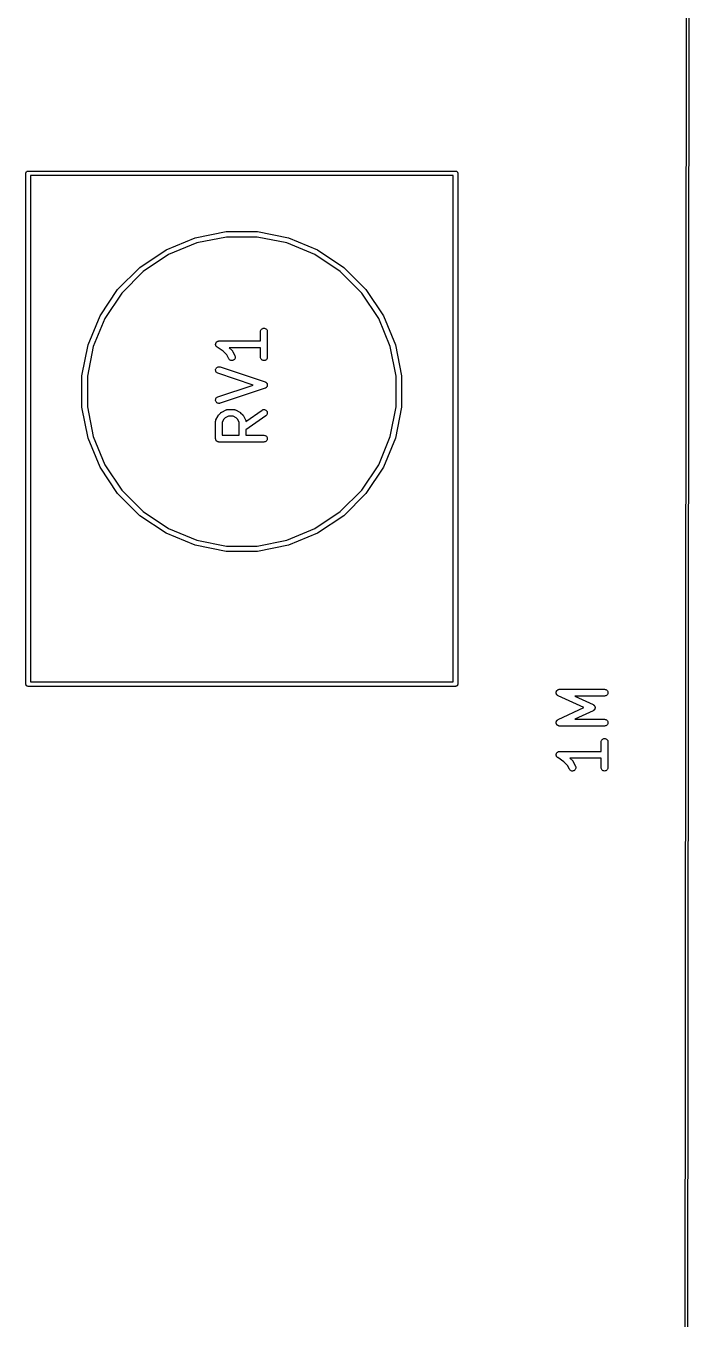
# Model space of a CAD drawing. Extents: x 20 to 116, y -135 to -20.
# Drawn here: x 101.26 to 116.03, y -77.45 to -48.71 of the extents above; entities that cross this region are included whole.
import ezdxf

# ---------------------------------------------------------------- set-up
doc = ezdxf.new("R2010")
doc.units = 0
doc.layers.add('BLACK', color=7, linetype='CONTINUOUS')

msp = doc.modelspace()

# ---------------------------------------------------------------- linework, layer by layer
at = {"layer": 'BLACK', "linetype": 'Continuous'}
for p, q in [((115.86, -134.975), (115.975, -20.025)), ((116.025, -20.0012), (115.91, -134.999)), ((101.26, -51.985), (101.261, -51.9752)), ((101.26, -51.9875), (101.26, -51.985)), ((101.26, -63.3326), (101.26, -51.9875)), ((101.261, -51.9752), (101.264, -51.9658)), ((101.264, -51.9658), (101.268, -51.9571)), ((101.268, -51.9571), (101.274, -51.9495)), ((101.274, -51.9495), (101.282, -51.9432)), ((101.282, -51.9432), (101.291, -51.9386)), ((101.291, -51.9386), (101.3, -51.9357)), ((101.3, -51.9357), (101.308, -51.935)), ((101.308, -51.935), (101.31, -51.9348)), ((101.31, -51.9348), (101.312, -51.935)), ((101.312, -51.935), (110.808, -51.935)), ((110.808, -51.935), (110.81, -51.9348)), ((110.81, -51.9348), (110.812, -51.935)), ((110.812, -51.935), (110.82, -51.9357)), ((110.82, -51.9357), (110.829, -51.9386)), ((110.829, -51.9386), (110.838, -51.9432)), ((110.838, -51.9432), (110.846, -51.9495)), ((110.846, -51.9495), (110.852, -51.9571)), ((110.852, -51.9571), (110.856, -51.9658)), ((110.856, -51.9658), (110.859, -51.9752)), ((110.859, -51.9752), (110.86, -51.985)), ((110.86, -51.985), (110.86, -51.9874)), ((110.86, -51.9874), (110.86, -63.3326)), ((101.36, -52.035), (101.36, -63.285)), ((110.76, -52.035), (101.36, -52.035)), ((110.76, -63.285), (110.76, -52.035)), ((104.377, -53.6865), (105.024, -53.4187)), ((105.024, -53.4187), (105.71, -53.2822)), ((105.722, -53.4016), (105.059, -53.5336)), ((105.71, -53.2822), (106.41, -53.2822)), ((106.398, -53.4016), (105.722, -53.4016)), ((107.061, -53.5336), (106.398, -53.4016)), ((106.41, -53.2822), (107.096, -53.4187)), ((107.096, -53.4187), (107.743, -53.6865)), ((103.795, -54.0754), (104.377, -53.6865)), ((105.059, -53.5336), (104.434, -53.7924)), ((107.686, -53.7924), (107.061, -53.5336)), ((107.743, -53.6865), (108.325, -54.0754)), ((104.434, -53.7924), (103.871, -54.1681)), ((108.249, -54.1681), (107.686, -53.7924)), ((103.3, -54.5702), (103.795, -54.0754)), ((103.871, -54.1681), (103.393, -54.6463)), ((108.727, -54.6463), (108.249, -54.1681)), ((108.325, -54.0754), (108.82, -54.5702)), ((102.912, -55.1521), (103.3, -54.5702)), ((108.82, -54.5702), (109.208, -55.1521)), ((103.393, -54.6463), (103.017, -55.2087)), ((109.103, -55.2087), (108.727, -54.6463)), ((102.644, -55.7987), (102.912, -55.1521)), ((109.208, -55.1521), (109.476, -55.7987)), ((103.017, -55.2087), (102.759, -55.8335)), ((106.483, -55.4712), (106.49, -55.4583)), ((106.49, -55.4583), (106.5, -55.4471)), ((106.5, -55.4471), (106.511, -55.438)), ((106.511, -55.438), (106.524, -55.4312)), ((106.524, -55.4312), (106.538, -55.427)), ((106.538, -55.427), (106.553, -55.4257)), ((106.553, -55.4257), (106.567, -55.4272)), ((106.567, -55.4272), (106.581, -55.4316)), ((106.581, -55.4316), (106.594, -55.4385)), ((106.594, -55.4385), (106.606, -55.4479)), ((106.606, -55.4479), (106.615, -55.4592)), ((109.361, -55.8335), (109.103, -55.2087)), ((105.487, -55.7507), (105.49, -55.7445)), ((105.49, -55.7444), (105.495, -55.7388)), ((105.49, -55.7445), (105.49, -55.7444)), ((105.49, -55.7444), (105.49, -55.7444)), ((105.495, -55.7388), (105.5, -55.7332)), ((105.5, -55.7331), (105.505, -55.7284)), ((105.5, -55.7332), (105.5, -55.7331)), ((105.5, -55.7332), (105.5, -55.7332)), ((105.505, -55.7284), (105.511, -55.724)), ((105.511, -55.7239), (105.518, -55.7204)), ((105.511, -55.724), (105.511, -55.7239)), ((105.511, -55.7239), (105.511, -55.7239)), ((105.518, -55.7204), (105.524, -55.7171)), ((105.524, -55.717), (105.531, -55.715)), ((105.524, -55.7171), (105.524, -55.717)), ((105.524, -55.7171), (105.524, -55.7171)), ((105.531, -55.715), (105.538, -55.7129)), ((105.538, -55.7128), (105.545, -55.7121)), ((105.538, -55.7129), (105.538, -55.7128)), ((105.538, -55.7128), (105.538, -55.7128)), ((105.545, -55.7121), (105.552, -55.7114)), ((105.552, -55.7114), (106.477, -55.7114)), ((106.477, -55.4997), (106.479, -55.4851)), ((106.477, -55.5007), (106.477, -55.4997)), ((106.477, -55.7114), (106.477, -55.5007)), ((106.479, -55.4851), (106.483, -55.4712)), ((106.615, -55.4592), (106.622, -55.4721)), ((106.622, -55.4721), (106.626, -55.4861)), ((106.626, -55.4861), (106.627, -55.5007)), ((106.627, -55.5007), (106.627, -56.0721)), ((102.507, -56.4851), (102.644, -55.7987)), ((102.759, -55.8335), (102.627, -56.4968)), ((105.477, -55.7858), (105.478, -55.7787)), ((105.477, -55.7859), (105.477, -55.7858)), ((105.477, -55.7858), (105.477, -55.7858)), ((105.478, -55.7935), (105.477, -55.7859)), ((105.478, -55.7787), (105.479, -55.7713)), ((105.479, -55.8004), (105.478, -55.7935)), ((105.479, -55.7712), (105.481, -55.7636)), ((105.479, -55.7713), (105.479, -55.7712)), ((105.479, -55.7713), (105.479, -55.7713)), ((105.479, -55.8005), (105.479, -55.8004)), ((105.479, -55.8004), (105.479, -55.8004)), ((105.481, -55.8076), (105.479, -55.8005)), ((105.481, -55.7636), (105.483, -55.7574)), ((105.483, -55.8144), (105.481, -55.8076)), ((105.483, -55.7573), (105.487, -55.7507)), ((105.483, -55.7574), (105.483, -55.7573)), ((105.483, -55.7573), (105.483, -55.7573)), ((105.483, -55.8145), (105.483, -55.8144)), ((105.486, -55.8207), (105.483, -55.8145)), ((105.483, -55.8145), (105.483, -55.8145)), ((105.49, -55.8274), (105.486, -55.8207)), ((105.49, -55.8275), (105.49, -55.8274)), ((105.49, -55.8274), (105.49, -55.8274)), ((105.494, -55.8331), (105.49, -55.8275)), ((105.499, -55.8388), (105.494, -55.8331)), ((105.499, -55.8389), (105.499, -55.8388)), ((105.504, -55.8437), (105.499, -55.8389)), ((105.499, -55.8389), (105.499, -55.8389)), ((105.51, -55.8482), (105.504, -55.8437)), ((105.51, -55.8483), (105.51, -55.8482)), ((105.511, -55.8488), (105.51, -55.8483)), ((105.51, -55.8483), (105.51, -55.8483)), ((105.51, -55.8483), (105.51, -55.8483)), ((105.647, -55.9399), (105.511, -55.8488)), ((105.729, -56.0213), (105.647, -55.9399)), ((105.771, -56.1057), (105.729, -56.0213)), ((106.477, -55.8614), (105.781, -55.8614)), ((105.781, -55.8614), (105.844, -55.9239)), ((105.844, -55.9239), (105.844, -55.9246)), ((105.844, -55.9246), (105.847, -55.9279)), ((105.847, -55.9279), (105.85, -55.931)), ((105.85, -55.931), (105.851, -55.9336)), ((105.851, -55.9336), (105.853, -55.9361)), ((105.853, -55.9361), (105.855, -55.9398)), ((105.855, -55.9398), (105.858, -55.9434)), ((105.858, -55.9434), (105.905, -56.0386)), ((106.477, -56.0721), (106.477, -55.8614)), ((109.493, -56.4968), (109.361, -55.8335)), ((109.476, -55.7987), (109.613, -56.4851)), ((105.481, -56.3336), (105.487, -56.3203)), ((105.487, -56.3203), (105.496, -56.3084)), ((105.496, -56.3084), (105.507, -56.2984)), ((105.507, -56.2984), (105.519, -56.2907)), ((105.519, -56.2907), (105.533, -56.2855)), ((105.533, -56.2855), (105.547, -56.283)), ((105.547, -56.283), (105.562, -56.2835)), ((105.562, -56.2835), (105.576, -56.2867)), ((105.576, -56.2867), (106.576, -56.62)), ((105.779, -56.1181), (105.771, -56.1057)), ((105.789, -56.1287), (105.779, -56.1181)), ((105.801, -56.1372), (105.789, -56.1287)), ((105.814, -56.1432), (105.801, -56.1372)), ((105.828, -56.1465), (105.814, -56.1432)), ((105.843, -56.147), (105.828, -56.1465)), ((105.857, -56.1446), (105.843, -56.147)), ((105.871, -56.1395), (105.857, -56.1446)), ((105.884, -56.1318), (105.871, -56.1395)), ((105.894, -56.1218), (105.884, -56.1318)), ((105.903, -56.1099), (105.894, -56.1218)), ((105.909, -56.0966), (105.903, -56.1099)), ((105.905, -56.0386), (105.906, -56.0395)), ((105.906, -56.0395), (105.911, -56.0533)), ((105.912, -56.0824), (105.909, -56.0966)), ((105.911, -56.0533), (105.913, -56.0677)), ((105.913, -56.0677), (105.912, -56.0824)), ((106.479, -56.0867), (106.477, -56.0721)), ((106.483, -56.1007), (106.479, -56.0867)), ((106.49, -56.1136), (106.483, -56.1007)), ((106.499, -56.125), (106.49, -56.1136)), ((106.51, -56.1343), (106.499, -56.125)), ((106.523, -56.1413), (106.51, -56.1343)), ((106.537, -56.1456), (106.523, -56.1413)), ((106.552, -56.1471), (106.537, -56.1456)), ((106.566, -56.1458), (106.552, -56.1471)), ((106.58, -56.1417), (106.566, -56.1458)), ((106.593, -56.1349), (106.58, -56.1417)), ((106.605, -56.1257), (106.593, -56.1349)), ((106.614, -56.1145), (106.605, -56.1257)), ((106.621, -56.1017), (106.614, -56.1145)), ((106.626, -56.0877), (106.621, -56.1017)), ((106.627, -56.0732), (106.626, -56.0877)), ((106.627, -56.0721), (106.627, -56.0732)), ((102.507, -57.1849), (102.507, -56.4851)), ((102.627, -56.4968), (102.627, -57.1732)), ((105.478, -56.3479), (105.481, -56.3336)), ((105.478, -56.3625), (105.478, -56.3479)), ((105.48, -56.377), (105.478, -56.3625)), ((105.485, -56.3907), (105.48, -56.377)), ((105.493, -56.4032), (105.485, -56.3907)), ((105.503, -56.4139), (105.493, -56.4032)), ((105.514, -56.4225), (105.503, -56.4139)), ((105.528, -56.4287), (105.514, -56.4225)), ((105.529, -56.429), (105.528, -56.4287)), ((106.315, -56.6912), (105.529, -56.429)), ((109.493, -57.1732), (109.493, -56.4968)), ((109.613, -56.4851), (109.613, -57.1849)), ((105.529, -56.9534), (106.315, -56.6912)), ((106.576, -56.7623), (105.576, -57.0957)), ((106.576, -56.62), (106.577, -56.6204)), ((106.581, -56.7602), (106.576, -56.7623)), ((106.577, -56.6204), (106.582, -56.6226)), ((106.586, -56.7584), (106.581, -56.7602)), ((106.582, -56.6226), (106.587, -56.6245)), ((106.588, -56.7573), (106.586, -56.7584)), ((106.587, -56.6245), (106.588, -56.6256)), ((106.588, -56.6256), (106.59, -56.6265)), ((106.589, -56.7564), (106.588, -56.7573)), ((106.594, -56.7534), (106.589, -56.7564)), ((106.59, -56.6265), (106.595, -56.6296)), ((106.598, -56.7506), (106.594, -56.7534)), ((106.595, -56.6296), (106.599, -56.6324)), ((106.6, -56.7492), (106.598, -56.7506)), ((106.599, -56.6324), (106.6, -56.6339)), ((106.6, -56.6339), (106.602, -56.6351)), ((106.601, -56.7479), (106.6, -56.7492)), ((106.605, -56.7442), (106.601, -56.7479)), ((106.602, -56.6351), (106.606, -56.639)), ((106.609, -56.7406), (106.605, -56.7442)), ((106.606, -56.639), (106.609, -56.6425)), ((106.609, -56.6425), (106.611, -56.6443)), ((106.61, -56.7389), (106.609, -56.7406)), ((106.612, -56.7373), (106.61, -56.7389)), ((106.611, -56.6443), (106.612, -56.6459)), ((106.612, -56.6459), (106.615, -56.6503)), ((106.614, -56.7329), (106.612, -56.7373)), ((106.617, -56.7287), (106.614, -56.7329)), ((106.615, -56.6503), (106.618, -56.6546)), ((106.618, -56.7268), (106.617, -56.7287)), ((106.618, -56.6546), (106.619, -56.6565)), ((106.619, -56.725), (106.618, -56.7268)), ((106.619, -56.6565), (106.62, -56.6584)), ((106.621, -56.7201), (106.619, -56.725)), ((106.62, -56.6584), (106.622, -56.6632)), ((106.623, -56.7154), (106.621, -56.7201)), ((106.622, -56.6632), (106.624, -56.668)), ((106.624, -56.7133), (106.623, -56.7154)), ((106.624, -56.668), (106.624, -56.6701)), ((106.624, -56.6701), (106.625, -56.6721)), ((106.625, -56.7113), (106.624, -56.7133)), ((106.625, -56.6721), (106.626, -56.6772)), ((106.626, -56.7062), (106.625, -56.7113)), ((106.626, -56.6772), (106.627, -56.6823)), ((106.627, -56.7012), (106.626, -56.7062)), ((106.627, -56.6823), (106.627, -56.6844)), ((106.627, -56.6844), (106.627, -56.6865)), ((106.627, -56.6865), (106.627, -56.6917)), ((106.627, -56.6917), (106.627, -56.6969)), ((106.627, -56.6969), (106.627, -56.699)), ((106.627, -56.699), (106.627, -56.7012)), ((102.627, -57.1732), (102.759, -57.8365)), ((105.478, -57.0188), (105.48, -57.0044)), ((105.478, -57.0334), (105.478, -57.0188)), ((105.481, -57.0477), (105.478, -57.0334)), ((105.48, -57.0044), (105.485, -56.9907)), ((105.487, -57.0612), (105.481, -57.0477)), ((105.485, -56.9907), (105.493, -56.9784)), ((105.495, -57.0732), (105.487, -57.0612)), ((105.493, -56.9784), (105.503, -56.9678)), ((105.506, -57.0833), (105.495, -57.0732)), ((105.503, -56.9678), (105.515, -56.9593)), ((105.518, -57.0912), (105.506, -57.0833)), ((105.515, -56.9593), (105.529, -56.9534)), ((105.532, -57.0966), (105.518, -57.0912)), ((105.546, -57.0993), (105.532, -57.0966)), ((105.561, -57.099), (105.546, -57.0993)), ((105.575, -57.096), (105.561, -57.099)), ((105.576, -57.0957), (105.575, -57.096)), ((109.361, -57.8365), (109.493, -57.1732)), ((102.644, -57.8713), (102.507, -57.1849)), ((105.483, -57.4712), (105.485, -57.4692)), ((105.485, -57.4672), (105.533, -57.3719)), ((105.485, -57.4692), (105.485, -57.4672)), ((105.533, -57.371), (105.536, -57.3675)), ((105.533, -57.3719), (105.533, -57.371)), ((105.536, -57.3675), (105.538, -57.3638)), ((105.538, -57.3638), (105.54, -57.3613)), ((105.54, -57.3613), (105.541, -57.3587)), ((105.541, -57.3587), (105.544, -57.3557)), ((105.544, -57.3557), (105.547, -57.3524)), ((105.547, -57.3524), (105.595, -57.3048)), ((105.595, -57.3041), (105.599, -57.3015)), ((105.595, -57.3048), (105.595, -57.3041)), ((105.599, -57.3015), (105.602, -57.2986)), ((105.602, -57.2986), (105.604, -57.2969)), ((105.604, -57.2969), (105.607, -57.295)), ((105.607, -57.295), (105.611, -57.293)), ((105.611, -57.293), (105.614, -57.2908)), ((105.614, -57.2908), (105.709, -57.2432)), ((105.662, -57.4499), (105.627, -57.5184)), ((105.692, -57.4195), (105.662, -57.4499)), ((105.761, -57.3852), (105.692, -57.4195)), ((105.709, -57.2432), (105.71, -57.2427)), ((105.71, -57.2427), (105.712, -57.2419)), ((105.712, -57.2419), (105.714, -57.2409)), ((105.714, -57.2409), (105.719, -57.2394)), ((105.719, -57.2394), (105.724, -57.2376)), ((105.724, -57.2376), (105.726, -57.2373)), ((105.726, -57.2373), (105.728, -57.2367)), ((105.728, -57.2367), (105.733, -57.2362)), ((105.733, -57.2362), (105.738, -57.2354)), ((105.738, -57.2354), (105.741, -57.2355)), ((105.741, -57.2355), (105.743, -57.2352)), ((105.743, -57.2352), (105.886, -57.2352)), ((105.868, -57.3852), (105.761, -57.3852)), ((105.937, -57.4195), (105.868, -57.3852)), ((105.886, -57.2352), (105.887, -57.2352)), ((105.887, -57.2352), (105.889, -57.2355)), ((105.889, -57.2355), (105.891, -57.2354)), ((105.891, -57.2354), (105.896, -57.2363)), ((105.896, -57.2363), (105.901, -57.2369)), ((105.901, -57.2369), (105.903, -57.2375)), ((105.903, -57.2375), (105.906, -57.2379)), ((105.906, -57.2379), (105.91, -57.2398)), ((105.91, -57.2398), (105.915, -57.2413)), ((105.915, -57.2413), (105.917, -57.2424)), ((105.917, -57.2424), (105.919, -57.2432)), ((105.919, -57.2432), (106.014, -57.2908)), ((105.967, -57.4499), (105.937, -57.4195)), ((106.001, -57.5184), (105.967, -57.4499)), ((106.014, -57.2908), (106.015, -57.2912)), ((106.015, -57.2912), (106.019, -57.2935)), ((106.019, -57.2935), (106.023, -57.2955)), ((106.023, -57.2955), (106.025, -57.2975)), ((106.025, -57.2975), (106.028, -57.2992)), ((106.028, -57.2992), (106.031, -57.3021)), ((106.031, -57.3021), (106.034, -57.3048)), ((106.034, -57.3048), (106.082, -57.3524)), ((106.082, -57.3524), (106.082, -57.3532)), ((106.082, -57.3532), (106.085, -57.3565)), ((106.085, -57.3565), (106.088, -57.3595)), ((106.088, -57.3595), (106.09, -57.3622)), ((106.09, -57.3622), (106.091, -57.3646)), ((106.091, -57.3646), (106.093, -57.3684)), ((106.093, -57.3684), (106.096, -57.3719)), ((106.096, -57.3719), (106.143, -57.4672)), ((106.143, -57.4672), (106.144, -57.4681)), ((106.144, -57.4681), (106.144, -57.4702)), ((106.151, -57.4996), (106.509, -57.2488)), ((106.595, -57.3717), (106.151, -57.6826)), ((106.509, -57.2488), (106.51, -57.2482)), ((106.51, -57.2482), (106.523, -57.2412)), ((106.523, -57.2412), (106.537, -57.2368)), ((106.537, -57.2368), (106.552, -57.2352)), ((106.552, -57.2352), (106.566, -57.2365)), ((106.566, -57.2365), (106.58, -57.2406)), ((106.58, -57.2406), (106.593, -57.2473)), ((106.593, -57.2473), (106.605, -57.2565)), ((106.607, -57.3622), (106.595, -57.3717)), ((106.605, -57.2565), (106.614, -57.2677)), ((106.616, -57.3507), (106.607, -57.3622)), ((106.614, -57.2677), (106.621, -57.2805)), ((106.622, -57.3376), (106.616, -57.3507)), ((106.621, -57.2805), (106.626, -57.2944)), ((106.626, -57.3235), (106.622, -57.3376)), ((106.626, -57.2944), (106.627, -57.3089)), ((106.627, -57.3089), (106.626, -57.3235)), ((109.613, -57.1849), (109.476, -57.8713)), ((105.477, -57.4997), (105.478, -57.4975)), ((105.477, -57.5007), (105.477, -57.4997)), ((105.477, -57.8817), (105.477, -57.5007)), ((105.478, -57.4902), (105.479, -57.4851)), ((105.478, -57.4953), (105.478, -57.4902)), ((105.478, -57.4975), (105.478, -57.4953)), ((105.479, -57.4851), (105.48, -57.483)), ((105.48, -57.4808), (105.482, -57.476)), ((105.48, -57.483), (105.48, -57.4808)), ((105.482, -57.476), (105.483, -57.4712)), ((105.627, -57.5184), (105.627, -57.8067)), ((106.001, -57.8067), (106.001, -57.5184)), ((106.144, -57.4702), (106.146, -57.4721)), ((106.146, -57.4721), (106.147, -57.477)), ((106.147, -57.477), (106.149, -57.4819)), ((106.149, -57.4819), (106.149, -57.484)), ((106.149, -57.484), (106.15, -57.4861)), ((106.15, -57.4861), (106.15, -57.4913)), ((106.15, -57.4913), (106.151, -57.4963)), ((106.151, -57.4963), (106.151, -57.4985)), ((106.151, -57.4985), (106.151, -57.4996)), ((106.151, -57.6826), (106.151, -57.8067)), ((102.912, -58.5179), (102.644, -57.8713)), ((102.759, -57.8365), (103.017, -58.4613)), ((105.478, -57.8887), (105.477, -57.8817)), ((105.479, -57.8957), (105.478, -57.8887)), ((105.479, -57.896), (105.479, -57.8957)), ((105.479, -57.8962), (105.479, -57.896)), ((105.481, -57.903), (105.479, -57.8962)), ((105.483, -57.9098), (105.481, -57.903)), ((105.483, -57.91), (105.483, -57.9098)), ((105.483, -57.9102), (105.483, -57.91)), ((105.486, -57.9165), (105.483, -57.9102)), ((105.49, -57.9227), (105.486, -57.9165)), ((105.49, -57.9229), (105.49, -57.9227)), ((105.49, -57.9232), (105.49, -57.9229)), ((105.494, -57.9287), (105.49, -57.9232)), ((105.499, -57.9341), (105.494, -57.9287)), ((105.499, -57.9343), (105.499, -57.9341)), ((105.499, -57.9345), (105.499, -57.9343)), ((105.505, -57.939), (105.499, -57.9345)), ((105.51, -57.9435), (105.505, -57.939)), ((105.51, -57.9437), (105.51, -57.9435)), ((105.51, -57.9438), (105.51, -57.9437)), ((105.517, -57.9472), (105.51, -57.9438)), ((105.523, -57.9506), (105.517, -57.9472)), ((105.523, -57.9507), (105.523, -57.9506)), ((105.523, -57.9508), (105.523, -57.9507)), ((105.53, -57.9529), (105.523, -57.9508)), ((105.537, -57.955), (105.53, -57.9529)), ((105.537, -57.9551), (105.537, -57.955)), ((105.544, -57.9559), (105.537, -57.9551)), ((105.537, -57.9551), (105.537, -57.9551)), ((105.551, -57.9567), (105.544, -57.9559)), ((105.552, -57.9567), (105.551, -57.9567)), ((106.552, -57.9567), (105.552, -57.9567)), ((105.552, -57.9567), (105.552, -57.9567)), ((105.552, -57.9567), (105.552, -57.9567)), ((105.552, -57.9567), (105.552, -57.9567)), ((105.627, -57.8067), (106.001, -57.8067)), ((106.151, -57.8067), (106.552, -57.8067)), ((106.552, -57.8067), (106.553, -57.8067)), ((106.567, -57.9552), (106.552, -57.9567)), ((106.553, -57.8067), (106.568, -57.8083)), ((106.581, -57.951), (106.567, -57.9552)), ((106.568, -57.8083), (106.582, -57.8127)), ((106.594, -57.9441), (106.581, -57.951)), ((106.582, -57.8127), (106.595, -57.8198)), ((106.605, -57.9349), (106.594, -57.9441)), ((106.595, -57.8198), (106.606, -57.8292)), ((106.615, -57.9236), (106.605, -57.9349)), ((106.606, -57.8292), (106.615, -57.8406)), ((106.615, -57.8406), (106.622, -57.8536)), ((106.622, -57.9107), (106.615, -57.9236)), ((106.622, -57.8536), (106.626, -57.8676)), ((106.626, -57.8967), (106.622, -57.9107)), ((106.626, -57.8676), (106.627, -57.8822)), ((106.627, -57.8822), (106.626, -57.8967)), ((109.103, -58.4613), (109.361, -57.8365)), ((109.476, -57.8713), (109.208, -58.5179)), ((103.3, -59.0998), (102.912, -58.5179)), ((103.017, -58.4613), (103.393, -59.0237)), ((108.727, -59.0237), (109.103, -58.4613)), ((109.208, -58.5179), (108.82, -59.0998)), ((103.795, -59.5946), (103.3, -59.0998)), ((103.393, -59.0237), (103.871, -59.5019)), ((108.249, -59.5019), (108.727, -59.0237)), ((108.82, -59.0998), (108.325, -59.5946)), ((104.377, -59.9835), (103.795, -59.5946)), ((103.871, -59.5019), (104.434, -59.8776)), ((107.686, -59.8776), (108.249, -59.5019)), ((108.325, -59.5946), (107.743, -59.9835)), ((105.024, -60.2513), (104.377, -59.9835)), ((104.434, -59.8776), (105.059, -60.1364)), ((107.061, -60.1364), (107.686, -59.8776)), ((107.743, -59.9835), (107.096, -60.2513)), ((105.71, -60.3878), (105.024, -60.2513)), ((105.059, -60.1364), (105.722, -60.2684)), ((105.722, -60.2684), (106.398, -60.2684)), ((106.398, -60.2684), (107.061, -60.1364)), ((107.096, -60.2513), (106.41, -60.3878)), ((106.41, -60.3878), (105.71, -60.3878)), ((101.26, -63.335), (101.26, -63.3326)), ((101.261, -63.3448), (101.26, -63.335)), ((101.264, -63.3542), (101.261, -63.3448)), ((101.268, -63.3629), (101.264, -63.3542)), ((101.274, -63.3705), (101.268, -63.3629)), ((101.282, -63.3768), (101.274, -63.3705)), ((101.291, -63.3814), (101.282, -63.3768)), ((101.3, -63.3843), (101.291, -63.3814)), ((101.31, -63.3852), (101.3, -63.3843)), ((101.312, -63.385), (101.31, -63.3852)), ((110.808, -63.385), (101.312, -63.385)), ((101.36, -63.285), (110.76, -63.285)), ((110.81, -63.3852), (110.808, -63.385)), ((110.812, -63.385), (110.81, -63.3852)), ((110.82, -63.3843), (110.812, -63.385)), ((110.829, -63.3814), (110.82, -63.3843)), ((110.838, -63.3768), (110.829, -63.3814)), ((110.846, -63.3705), (110.838, -63.3768)), ((110.852, -63.3629), (110.846, -63.3705)), ((110.856, -63.3542), (110.852, -63.3629)), ((110.859, -63.3448), (110.856, -63.3542)), ((110.86, -63.335), (110.859, -63.3448)), ((110.86, -63.3326), (110.86, -63.335)), ((113.05, -63.5071), (113.052, -63.5018)), ((113.052, -63.5018), (113.053, -63.4964)), ((113.053, -63.4964), (113.054, -63.4949)), ((113.054, -63.4949), (113.055, -63.4933)), ((113.055, -63.4933), (113.058, -63.4885)), ((113.058, -63.4885), (113.06, -63.4835)), ((113.06, -63.4835), (113.061, -63.4822)), ((113.061, -63.4822), (113.062, -63.4807)), ((113.062, -63.4807), (113.066, -63.4766)), ((113.066, -63.4766), (113.07, -63.4723)), ((113.07, -63.4723), (113.071, -63.4712)), ((113.071, -63.4712), (113.072, -63.4699)), ((113.072, -63.4699), (113.077, -63.4665)), ((113.077, -63.4665), (113.081, -63.463)), ((113.081, -63.463), (113.082, -63.4622)), ((113.082, -63.4622), (113.084, -63.4612)), ((113.084, -63.4612), (113.089, -63.4588)), ((113.089, -63.4588), (113.094, -63.4561)), ((113.094, -63.4561), (113.095, -63.4556)), ((113.095, -63.4556), (113.097, -63.4549)), ((113.097, -63.4549), (113.102, -63.4535)), ((113.102, -63.4535), (113.108, -63.4519)), ((113.108, -63.4519), (113.11, -63.4517)), ((113.11, -63.4517), (113.111, -63.4513)), ((113.111, -63.4513), (113.117, -63.451)), ((113.117, -63.451), (113.122, -63.4505)), ((113.122, -63.4505), (114.122, -63.4505)), ((114.122, -63.4505), (114.123, -63.4505)), ((114.123, -63.4505), (114.138, -63.4521)), ((114.138, -63.4521), (114.152, -63.4565)), ((114.152, -63.4565), (114.165, -63.4636)), ((114.165, -63.4636), (114.176, -63.473)), ((114.176, -63.473), (114.185, -63.4844)), ((114.185, -63.4844), (114.192, -63.4974)), ((114.192, -63.4974), (114.196, -63.5114)), ((113.047, -63.5215), (113.048, -63.516)), ((113.048, -63.5232), (113.047, -63.5215)), ((113.047, -63.525), (113.048, -63.5232)), ((113.048, -63.5305), (113.047, -63.525)), ((113.048, -63.516), (113.049, -63.5104)), ((113.048, -63.5362), (113.048, -63.5305)), ((113.049, -63.5378), (113.048, -63.5362)), ((113.049, -63.5088), (113.05, -63.5071)), ((113.049, -63.5104), (113.049, -63.5088)), ((113.049, -63.5395), (113.049, -63.5378)), ((113.05, -63.5449), (113.049, -63.5395)), ((113.052, -63.5504), (113.05, -63.5449)), ((113.052, -63.5519), (113.052, -63.5504)), ((113.053, -63.5536), (113.052, -63.5519)), ((113.055, -63.5585), (113.053, -63.5536)), ((113.058, -63.5636), (113.055, -63.5585)), ((113.059, -63.565), (113.058, -63.5636)), ((113.06, -63.5665), (113.059, -63.565)), ((113.063, -63.5709), (113.06, -63.5665)), ((113.066, -63.5754), (113.063, -63.5709)), ((113.068, -63.5766), (113.066, -63.5754)), ((113.069, -63.578), (113.068, -63.5766)), ((113.073, -63.5816), (113.069, -63.578)), ((113.077, -63.5854), (113.073, -63.5816)), ((113.079, -63.5863), (113.077, -63.5854)), ((113.08, -63.5874), (113.079, -63.5863)), ((113.085, -63.5901), (113.08, -63.5874)), ((113.09, -63.593), (113.085, -63.5901)), ((113.091, -63.5934), (113.09, -63.593)), ((113.659, -63.8588), (113.091, -63.5934)), ((114.122, -63.6005), (113.46, -63.6005)), ((113.46, -63.6005), (113.868, -63.7908)), ((113.868, -63.7908), (113.869, -63.7913)), ((113.869, -63.7913), (113.873, -63.7933)), ((114.137, -63.599), (114.122, -63.6005)), ((114.151, -63.5948), (114.137, -63.599)), ((114.164, -63.5879), (114.151, -63.5948)), ((114.175, -63.5787), (114.164, -63.5879)), ((114.185, -63.5674), (114.175, -63.5787)), ((114.192, -63.5545), (114.185, -63.5674)), ((114.196, -63.5406), (114.192, -63.5545)), ((114.196, -63.5114), (114.197, -63.526)), ((114.197, -63.526), (114.196, -63.5406)), ((113.091, -64.1242), (113.659, -63.8588)), ((113.868, -63.9268), (113.46, -64.1171)), ((113.872, -63.9248), (113.868, -63.9268)), ((113.875, -63.9231), (113.872, -63.9248)), ((113.873, -63.7933), (113.876, -63.7951)), ((113.878, -63.9211), (113.875, -63.9231)), ((113.876, -63.7951), (113.879, -63.7971)), ((113.881, -63.9193), (113.878, -63.9211)), ((113.879, -63.7971), (113.882, -63.7989)), ((113.884, -63.9167), (113.881, -63.9193)), ((113.882, -63.7989), (113.885, -63.8016)), ((113.887, -63.9144), (113.884, -63.9167)), ((113.885, -63.8016), (113.888, -63.8039)), ((113.889, -63.9118), (113.887, -63.9144)), ((113.888, -63.8039), (113.89, -63.8065)), ((113.892, -63.9096), (113.889, -63.9118)), ((113.89, -63.8065), (113.893, -63.8088)), ((113.894, -63.9064), (113.892, -63.9096)), ((113.893, -63.8088), (113.895, -63.812)), ((113.897, -63.9035), (113.894, -63.9064)), ((113.895, -63.812), (113.897, -63.8149)), ((113.897, -63.8149), (113.899, -63.8179)), ((113.899, -63.9006), (113.897, -63.9035)), ((113.899, -63.8179), (113.901, -63.8207)), ((113.901, -63.8979), (113.899, -63.9006)), ((113.901, -63.8207), (113.903, -63.8242)), ((113.902, -63.8944), (113.901, -63.8979)), ((113.904, -63.891), (113.902, -63.8944)), ((113.903, -63.8242), (113.905, -63.8276)), ((113.906, -63.8878), (113.904, -63.891)), ((113.905, -63.8276), (113.906, -63.8308)), ((113.906, -63.8308), (113.907, -63.8339)), ((113.907, -63.8847), (113.906, -63.8878)), ((113.907, -63.8339), (113.908, -63.8377)), ((113.908, -63.8809), (113.907, -63.8847)), ((113.908, -63.8377), (113.91, -63.8414)), ((113.909, -63.8772), (113.908, -63.8809)), ((113.91, -63.8738), (113.909, -63.8772)), ((113.91, -63.8414), (113.91, -63.8448)), ((113.91, -63.8448), (113.911, -63.8481)), ((113.911, -63.8705), (113.91, -63.8738)), ((113.911, -63.8481), (113.911, -63.852)), ((113.911, -63.852), (113.912, -63.8559)), ((113.912, -63.8559), (113.911, -63.8593)), ((113.911, -63.8593), (113.912, -63.8628)), ((113.912, -63.8628), (113.911, -63.8666)), ((113.911, -63.8666), (113.911, -63.8705)), ((113.047, -64.1916), (113.048, -64.186)), ((113.048, -64.1933), (113.047, -64.1916)), ((113.047, -64.195), (113.048, -64.1933)), ((113.048, -64.2006), (113.047, -64.195)), ((113.048, -64.1804), (113.049, -64.1788)), ((113.048, -64.186), (113.048, -64.1804)), ((113.049, -64.2062), (113.048, -64.2006)), ((113.049, -64.1771), (113.051, -64.1717)), ((113.049, -64.1788), (113.049, -64.1771)), ((113.049, -64.2078), (113.049, -64.2062)), ((113.049, -64.2095), (113.049, -64.2078)), ((113.051, -64.2148), (113.049, -64.2095)), ((113.051, -64.1717), (113.052, -64.1663)), ((113.053, -64.2202), (113.051, -64.2148)), ((113.052, -64.1663), (113.053, -64.1647)), ((113.053, -64.1631), (113.056, -64.1581)), ((113.053, -64.1647), (113.053, -64.1631)), ((113.054, -64.2218), (113.053, -64.2202)), ((113.054, -64.2234), (113.054, -64.2218)), ((113.057, -64.2282), (113.054, -64.2234)), ((113.056, -64.1581), (113.058, -64.1531)), ((113.06, -64.2332), (113.057, -64.2282)), ((113.058, -64.1531), (113.059, -64.1517)), ((113.059, -64.1517), (113.06, -64.1502)), ((113.06, -64.1502), (113.064, -64.1459)), ((113.061, -64.2345), (113.06, -64.2332)), ((113.062, -64.236), (113.061, -64.2345)), ((113.065, -64.2402), (113.062, -64.236)), ((113.064, -64.1459), (113.067, -64.1414)), ((113.069, -64.2446), (113.065, -64.2402)), ((113.067, -64.1414), (113.068, -64.1402)), ((113.068, -64.1402), (113.07, -64.1389)), ((113.07, -64.2457), (113.069, -64.2446)), ((113.07, -64.1389), (113.074, -64.1354)), ((113.071, -64.247), (113.07, -64.2457)), ((113.076, -64.2504), (113.071, -64.247)), ((113.074, -64.1354), (113.078, -64.1316)), ((113.08, -64.254), (113.076, -64.2504)), ((113.078, -64.1316), (113.08, -64.1308)), ((113.08, -64.1308), (113.081, -64.1297)), ((113.082, -64.2549), (113.08, -64.254)), ((113.081, -64.1297), (113.086, -64.127)), ((113.083, -64.2559), (113.082, -64.2549)), ((113.088, -64.2584), (113.083, -64.2559)), ((113.086, -64.127), (113.091, -64.1242)), ((113.093, -64.2611), (113.088, -64.2584)), ((113.094, -64.2616), (113.093, -64.2611)), ((113.096, -64.2624), (113.094, -64.2616)), ((113.101, -64.2638), (113.096, -64.2624)), ((113.107, -64.2655), (113.101, -64.2638)), ((113.108, -64.2657), (113.107, -64.2655)), ((113.11, -64.2661), (113.108, -64.2657)), ((113.116, -64.2665), (113.11, -64.2661)), ((113.121, -64.2671), (113.116, -64.2665)), ((113.122, -64.2671), (113.121, -64.2671)), ((114.122, -64.2671), (113.122, -64.2671)), ((113.46, -64.1171), (114.122, -64.1171)), ((114.122, -64.1171), (114.123, -64.1171)), ((114.137, -64.2657), (114.122, -64.2671)), ((114.123, -64.1171), (114.138, -64.1188)), ((114.151, -64.2615), (114.137, -64.2657)), ((114.138, -64.1188), (114.152, -64.1232)), ((114.164, -64.2546), (114.151, -64.2615)), ((114.152, -64.1232), (114.165, -64.1303)), ((114.175, -64.2454), (114.164, -64.2546)), ((114.165, -64.1303), (114.176, -64.1397)), ((114.185, -64.2341), (114.175, -64.2454)), ((114.176, -64.1397), (114.185, -64.1511)), ((114.185, -64.1511), (114.192, -64.164)), ((114.192, -64.2212), (114.185, -64.2341)), ((114.192, -64.164), (114.196, -64.1781)), ((114.196, -64.2072), (114.192, -64.2212)), ((114.196, -64.1781), (114.197, -64.1927)), ((114.197, -64.1927), (114.196, -64.2072)), ((114.047, -64.6197), (114.049, -64.6051)), ((114.047, -64.6207), (114.047, -64.6197)), ((114.047, -64.8314), (114.047, -64.6207)), ((114.049, -64.6051), (114.053, -64.5912)), ((114.053, -64.5912), (114.06, -64.5783)), ((114.06, -64.5783), (114.07, -64.5671)), ((114.07, -64.5671), (114.081, -64.558)), ((114.081, -64.558), (114.094, -64.5512)), ((114.094, -64.5512), (114.108, -64.547)), ((114.108, -64.547), (114.123, -64.5457)), ((114.123, -64.5457), (114.137, -64.5472)), ((114.137, -64.5472), (114.151, -64.5516)), ((114.151, -64.5516), (114.164, -64.5585)), ((114.164, -64.5585), (114.176, -64.5679)), ((114.176, -64.5679), (114.185, -64.5792)), ((114.185, -64.5792), (114.192, -64.5921)), ((114.192, -64.5921), (114.196, -64.6061)), ((114.196, -64.6061), (114.197, -64.6207)), ((114.197, -64.6207), (114.197, -65.1921)), ((113.047, -64.9058), (113.048, -64.8987)), ((113.047, -64.9059), (113.047, -64.9058)), ((113.047, -64.9058), (113.047, -64.9058)), ((113.048, -64.9134), (113.047, -64.9059)), ((113.048, -64.8987), (113.049, -64.8913)), ((113.049, -64.9204), (113.048, -64.9134)), ((113.049, -64.8912), (113.051, -64.8841)), ((113.049, -64.8913), (113.049, -64.8912)), ((113.049, -64.8913), (113.049, -64.8913)), ((113.049, -64.9205), (113.049, -64.9204)), ((113.049, -64.9204), (113.049, -64.9204)), ((113.051, -64.9276), (113.049, -64.9205)), ((113.051, -64.8841), (113.053, -64.8774)), ((113.053, -64.9344), (113.051, -64.9276)), ((113.053, -64.8773), (113.057, -64.8707)), ((113.053, -64.8774), (113.053, -64.8773)), ((113.053, -64.8773), (113.053, -64.8773)), ((113.053, -64.9345), (113.053, -64.9344)), ((113.056, -64.9405), (113.053, -64.9345)), ((113.053, -64.9345), (113.053, -64.9345)), ((113.06, -64.9474), (113.056, -64.9405)), ((113.057, -64.8707), (113.06, -64.8645)), ((113.06, -64.8644), (113.065, -64.8588)), ((113.06, -64.8645), (113.06, -64.8644)), ((113.06, -64.8644), (113.06, -64.8644)), ((113.065, -64.8588), (113.07, -64.8532)), ((113.07, -64.8531), (113.075, -64.8484)), ((113.07, -64.8532), (113.07, -64.8531)), ((113.07, -64.8532), (113.07, -64.8532)), ((113.075, -64.8484), (113.081, -64.844)), ((113.081, -64.8439), (113.088, -64.8404)), ((113.081, -64.844), (113.081, -64.8439)), ((113.081, -64.8439), (113.081, -64.8439)), ((113.088, -64.8404), (113.094, -64.8371)), ((113.094, -64.837), (113.101, -64.835)), ((113.094, -64.8371), (113.094, -64.837)), ((113.094, -64.8371), (113.094, -64.8371)), ((113.101, -64.835), (113.108, -64.8329)), ((113.108, -64.8328), (113.115, -64.8321)), ((113.108, -64.8329), (113.108, -64.8328)), ((113.108, -64.8328), (113.108, -64.8328)), ((113.115, -64.8321), (113.122, -64.8314)), ((113.122, -64.8314), (114.047, -64.8314)), ((113.06, -64.9475), (113.06, -64.9474)), ((113.06, -64.9474), (113.06, -64.9474)), ((113.064, -64.953), (113.06, -64.9475)), ((113.069, -64.9588), (113.064, -64.953)), ((113.069, -64.9589), (113.069, -64.9588)), ((113.074, -64.9636), (113.069, -64.9589)), ((113.069, -64.9589), (113.069, -64.9589)), ((113.08, -64.9682), (113.074, -64.9636)), ((113.08, -64.9683), (113.08, -64.9682)), ((113.081, -64.9688), (113.08, -64.9683)), ((113.08, -64.9683), (113.08, -64.9683)), ((113.08, -64.9683), (113.08, -64.9683)), ((113.217, -65.06), (113.081, -64.9688)), ((113.299, -65.1413), (113.217, -65.06)), ((113.341, -65.2257), (113.299, -65.1413)), ((113.349, -65.2381), (113.341, -65.2257)), ((114.047, -64.9814), (113.351, -64.9814)), ((113.351, -64.9814), (113.414, -65.0439)), ((113.414, -65.0439), (113.414, -65.0446)), ((113.414, -65.0446), (113.417, -65.0479)), ((113.417, -65.0479), (113.42, -65.051)), ((113.42, -65.051), (113.421, -65.0536)), ((113.421, -65.0536), (113.423, -65.0561)), ((113.423, -65.0561), (113.425, -65.0598)), ((113.425, -65.0598), (113.428, -65.0634)), ((113.428, -65.0634), (113.475, -65.1586)), ((113.479, -65.2166), (113.473, -65.2299)), ((113.475, -65.1586), (113.476, -65.1595)), ((113.476, -65.1595), (113.481, -65.1733)), ((113.482, -65.2024), (113.479, -65.2166)), ((113.481, -65.1733), (113.483, -65.1877)), ((113.483, -65.1877), (113.482, -65.2024)), ((114.047, -65.1921), (114.047, -64.9814)), ((114.049, -65.2067), (114.047, -65.1921)), ((114.053, -65.2207), (114.049, -65.2067)), ((114.06, -65.2336), (114.053, -65.2207)), ((114.191, -65.2217), (114.184, -65.2345)), ((114.196, -65.2077), (114.191, -65.2217)), ((114.197, -65.1932), (114.196, -65.2077)), ((114.197, -65.1921), (114.197, -65.1932)), ((113.359, -65.2487), (113.349, -65.2381)), ((113.371, -65.2572), (113.359, -65.2487)), ((113.384, -65.2632), (113.371, -65.2572)), ((113.398, -65.2665), (113.384, -65.2632)), ((113.413, -65.267), (113.398, -65.2665)), ((113.427, -65.2646), (113.413, -65.267)), ((113.441, -65.2595), (113.427, -65.2646)), ((113.454, -65.2518), (113.441, -65.2595)), ((113.464, -65.2418), (113.454, -65.2518)), ((113.473, -65.2299), (113.464, -65.2418)), ((114.069, -65.245), (114.06, -65.2336)), ((114.08, -65.2543), (114.069, -65.245)), ((114.093, -65.2613), (114.08, -65.2543)), ((114.107, -65.2656), (114.093, -65.2613)), ((114.122, -65.2671), (114.107, -65.2656)), ((114.136, -65.2658), (114.122, -65.2671)), ((114.15, -65.2617), (114.136, -65.2658)), ((114.163, -65.2549), (114.15, -65.2617)), ((114.175, -65.2457), (114.163, -65.2549)), ((114.184, -65.2345), (114.175, -65.2457))]:
    msp.add_line(p, q, dxfattribs=at)

doc.saveas('drawing.dxf')
